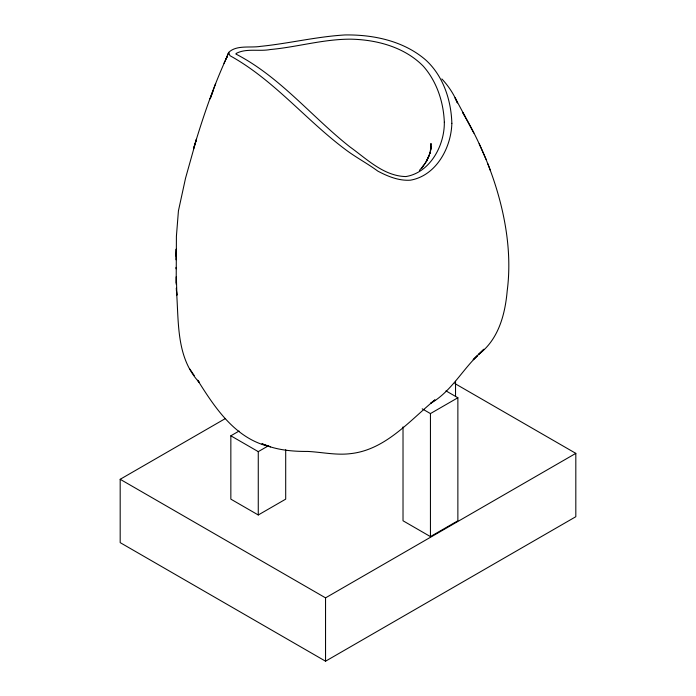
<?xml version="1.0" encoding="UTF-8"?>
<svg xmlns="http://www.w3.org/2000/svg" width="696" height="696" viewBox="0 0 696 696"><rect width="100%" height="100%" fill="white"/><g stroke="black" fill="none" stroke-linecap="round" stroke-linejoin="round"><path stroke-width="1.04" d="M176.175 284.264L176.358 276.634L176.88 295.217L176.262 288.214M176.192 282.967L176.41 236.214L178.428 210.871L185.519 178.28L196.437 139.331L193.514 148.77C202.867 117.624 213.272 86.652 226.922 57.116L223.973 63.292M175.966 259.799L176.219 249.064L176.036 256.163M215.647 83.494L210.14 98.858L212.872 91.567M430.998 148.961L430.981 143.454L430.615 150.519L431.007 147.073L429.736 153.886L430.285 152.076L426.892 160.506L429.502 154.895L425.221 163.195L421.576 168.293L427.031 160.628M419.41 170.407L423.42 165.761M454.845 383.531L575.818 453.366L575.818 516.71L325.545 661.2L120.182 542.628L120.182 479.292L225.556 418.453M285.699 449.764L285.699 499.145L258.268 514.979L230.846 499.145L230.846 435.8L239.076 431.05M230.846 435.8L258.268 451.643L268.325 445.832M422.211 408.83L430.441 413.581L457.872 397.747L457.872 520.773L430.441 536.607L403.019 520.773L403.019 426.883M120.182 479.292L325.545 597.864L575.818 453.366M176.436 290.162C178.907 321.717 175.888 357.109 199.065 382.165L197.681 380.225C215.281 408.334 235.796 439.246 270.553 446.788L261.948 443.778C276.321 450.016 292.12 451.539 307.623 451.434C322.1 452.156 336.499 455.488 351.019 453.583C385.688 449.633 409.587 420.636 434.948 399.878L430.485 403.445C450.503 392.048 461.422 371.333 477.43 355.673L473.176 359.719L483.955 349.218L478.309 354.638C498.423 339.822 505.131 314.548 507.193 290.893C510.69 264.184 508.28 237.101 502.39 210.905C494.534 176.253 480.692 143.15 462.779 112.517L473.854 133.084M445.988 390.882L457.872 397.747M441.873 78.944C448.415 85.947 453.827 94.038 457.446 102.938L455.088 97.797L464.771 115.91M189.834 369.045L194.236 375.544M479.187 143.768L486.069 159.349M487.896 163.856L490.428 170.607M176.044 267.368L176.044 268.813M455.532 381.33L455.532 396.546M430.441 413.581L430.441 536.607M325.545 597.864L325.545 661.2M258.268 451.643L258.268 514.979M444.326 122.244C444.64 145.325 430.276 172.547 405.872 176.566C383.783 176.123 366.862 159.019 349.914 146.908C311.46 116.545 279.966 76.769 235.9 54.053L236.101 53.47C246.314 47.998 259.182 51.669 270.344 49.529C297.349 47.058 323.71 39.037 350.967 39.167C377.049 39.742 404.62 47.128 423.333 66.242C436.818 81.545 443.535 102.051 444.326 122.244M451.852 123.314C451.191 147.761 436.218 175.644 410.475 180.177C398.878 180.995 387.768 176.393 377.763 171.077C368.045 163.908 357.431 158.227 347.713 151.206C306.945 121.382 274.563 80.275 229.967 55.68L228.68 52.417C236.579 44.701 250.273 48.085 260.556 46.362C288.823 43.509 316.593 36.627 345.016 34.948C373.343 34.522 403.532 40.907 425.5 59.786C443.187 75.716 451.156 100.007 451.852 123.314M228.68 52.417L226.183 58.638L228.68 52.417"/></g></svg>
